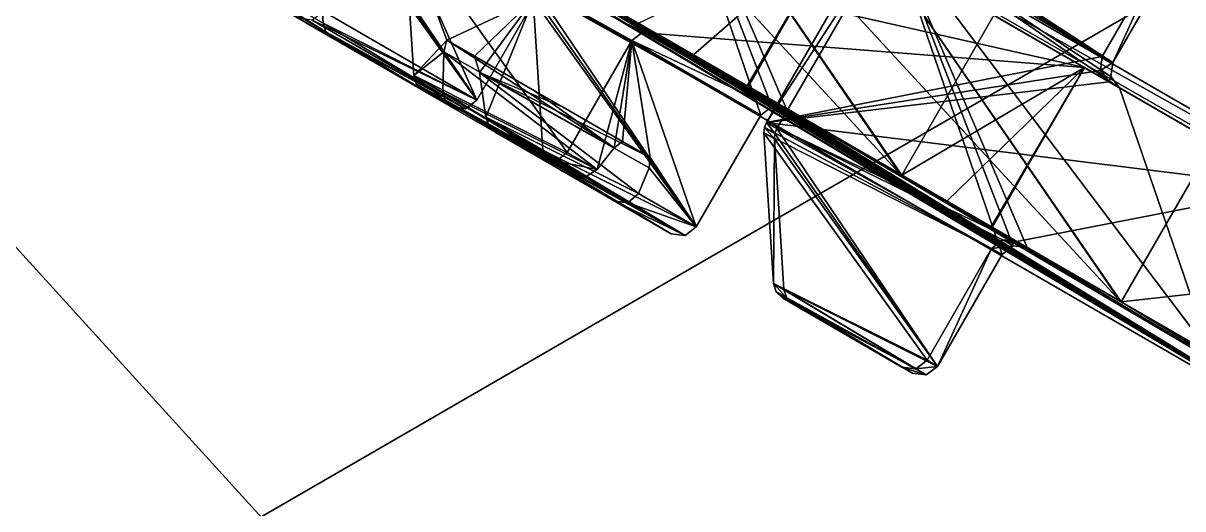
# Model space of a CAD drawing. Header units: millimetres. Extents: x -228 to 228, y -204 to 237.
# Drawn here: x 179.8 to 192.38, y -131.4 to -126.14 of the extents above; entities that cross this region are included whole.
import ezdxf

# ---------------------------------------------------------------- set-up
doc = ezdxf.new("R2010")
doc.units = ezdxf.units.MM
doc.header["$LTSCALE"] = 127.314815
for name, color, linetype in [('17', 7, 'CONTINUOUS'), ('2', 7, 'CONTINUOUS'), ('8138', 7, 'CONTINUOUS'), ('8160', 7, 'CONTINUOUS'), ('8161', 7, 'CONTINUOUS'), ('8162', 7, 'CONTINUOUS'), ('8163', 7, 'CONTINUOUS'), ('8165', 7, 'CONTINUOUS'), ('8166', 7, 'CONTINUOUS'), ('8167', 7, 'CONTINUOUS'), ('8169', 7, 'CONTINUOUS'), ('8170', 7, 'CONTINUOUS'), ('8171', 7, 'CONTINUOUS'), ('8173', 7, 'CONTINUOUS'), ('8174', 7, 'CONTINUOUS'), ('8177', 7, 'CONTINUOUS'), ('8178', 7, 'CONTINUOUS'), ('8179', 7, 'CONTINUOUS'), ('8182', 7, 'CONTINUOUS'), ('8184', 7, 'CONTINUOUS'), ('8188', 7, 'CONTINUOUS'), ('8197', 7, 'CONTINUOUS'), ('8201', 7, 'CONTINUOUS'), ('8202', 7, 'CONTINUOUS'), ('8212', 7, 'CONTINUOUS'), ('8213', 7, 'CONTINUOUS'), ('8214', 7, 'CONTINUOUS'), ('8228', 7, 'CONTINUOUS'), ('8229', 7, 'CONTINUOUS')]:
    doc.layers.add(name, color=color, linetype=linetype)

msp = doc.modelspace()

# ---------------------------------------------------------------- linework, layer by layer
at = {"layer": '17', "color": 5, "linetype": 'Continuous'}
for points in [[(157.08, -125.189, 1003.54), (148.7, -128.027, 1015.099), (185.225, -64.764, 1015.099), (157.08, -125.189, 1003.54)], [(185.225, -64.764, 1015.099), (148.7, -128.027, 1015.099), (160.759, -92.809, 1025.515), (185.225, -64.764, 1015.099)]]:
    msp.add_3dface(points, dxfattribs=at)
at = {"layer": '2', "color": 5, "linetype": 'Continuous'}
for points in [[(161.559, -93.274, 1027.288), (150.073, -129.13, 1016.051), (186.867, -65.402, 1016.051), (161.559, -93.274, 1027.288)], [(150.073, -129.13, 1016.051), (188.667, -73.708, 1004.958), (186.867, -65.402, 1016.051), (150.073, -129.13, 1016.051)], [(189.06, -75.616, 1000.47), (188.667, -73.708, 1004.958), (150.073, -129.13, 1016.051), (189.06, -75.616, 1000.47)], [(158.165, -126.537, 1004.961), (189.06, -75.616, 1000.47), (150.073, -129.13, 1016.051), (158.165, -126.537, 1004.961)], [(160.015, -125.923, 1000.471), (189.06, -75.616, 1000.47), (158.165, -126.537, 1004.961), (160.015, -125.923, 1000.471)]]:
    msp.add_3dface(points, dxfattribs=at)
at = {"layer": '8138', "color": 5, "linetype": 'Continuous'}
for points in [[(196.003, -129.113, 262), (169.441, -113.777, 964.5), (176.753, -102.049, 964.5), (196.003, -129.113, 262)], [(203.316, -117.384, 262), (196.003, -129.113, 262), (176.753, -102.049, 964.5), (203.316, -117.384, 262)], [(168.086, -115.769, 964.5), (189.059, -138.827, 262), (165.097, -119.993, 964.5), (168.086, -115.769, 964.5)], [(194.649, -131.105, 262), (189.059, -138.827, 262), (168.086, -115.769, 964.5), (194.649, -131.105, 262)], [(189.059, -138.827, 262), (162.001, -124.14, 964.5), (165.097, -119.993, 964.5), (189.059, -138.827, 262)], [(162.001, -124.14, 964.5), (189.059, -138.827, 262), (162.004, -124.142, 964.413), (162.001, -124.14, 964.5)], [(162.004, -124.142, 964.413), (189.059, -138.827, 262), (172.447, -135.096, 617.981), (162.004, -124.142, 964.413)]]:
    msp.add_3dface(points, dxfattribs=at)
at = {"layer": '8160', "color": 5, "linetype": 'Continuous'}
for points in [[(174.034, -136.313, 618.025), (205.049, -118.385, 262), (163.589, -125.358, 964.5), (174.034, -136.313, 618.025)], [(184.704, -147.499, 262), (205.049, -118.385, 262), (174.034, -136.313, 618.025), (184.704, -147.499, 262)]]:
    msp.add_3dface(points, dxfattribs=at)
at = {"layer": '8161', "color": 5, "linetype": 'Continuous'}
for points in [[(195.737, -129.175, 262), (188.666, -125.092, 445.279), (182.646, -121.616, 608.231), (195.737, -129.175, 262)], [(187.676, -124.521, 375.162), (191.311, -126.619, 375.346), (192.708, -127.426, 338.381), (187.676, -124.521, 375.162)], [(189.074, -125.328, 338.198), (187.676, -124.521, 375.162), (192.708, -127.426, 338.381), (189.074, -125.328, 338.198)], [(190.328, -126.052, 401.321), (188.666, -125.092, 445.279), (195.737, -129.175, 262), (190.328, -126.052, 401.321)], [(191.311, -126.619, 375.346), (190.328, -126.052, 401.321), (195.737, -129.175, 262), (191.311, -126.619, 375.346)], [(192.708, -127.426, 338.381), (191.311, -126.619, 375.346), (195.737, -129.175, 262), (192.708, -127.426, 338.381)], [(191.576, -126.772, 272.011), (193.566, -127.921, 272.111), (193.68, -127.987, 269.114), (191.576, -126.772, 272.011)], [(191.69, -126.838, 269.014), (191.576, -126.772, 272.011), (193.68, -127.987, 269.114), (191.69, -126.838, 269.014)]]:
    msp.add_3dface(points, dxfattribs=at)
at = {"layer": '8162', "color": 5, "linetype": 'Continuous'}
for points in [[(187.654, -126.817, 445.278), (184.032, -124.726, 445.096), (185.694, -125.686, 401.138), (187.654, -126.817, 445.278)], [(189.316, -127.777, 401.32), (187.654, -126.817, 445.278), (185.694, -125.686, 401.138), (189.316, -127.777, 401.32)], [(186.676, -126.253, 375.162), (188.074, -127.06, 338.198), (190.298, -128.344, 375.345), (186.676, -126.253, 375.162)], [(190.298, -128.344, 375.345), (188.074, -127.06, 338.198), (191.696, -129.151, 338.38), (190.298, -128.344, 375.345)], [(192.566, -129.653, 272.111), (190.576, -128.505, 272.011), (190.69, -128.57, 269.014), (192.566, -129.653, 272.111)], [(192.68, -129.719, 269.114), (192.566, -129.653, 272.111), (190.69, -128.57, 269.014), (192.68, -129.719, 269.114)]]:
    msp.add_3dface(points, dxfattribs=at)
at = {"layer": '8163', "color": 5, "linetype": 'Continuous'}
for points in [[(192.203, -125.287, 272.002), (191.503, -126.499, 272.002), (191.617, -126.565, 269.005), (192.203, -125.287, 272.002)], [(192.317, -125.352, 269.005), (192.203, -125.287, 272.002), (191.617, -126.565, 269.005), (192.317, -125.352, 269.005)]]:
    msp.add_3dface(points, dxfattribs=at)
at = {"layer": '8165', "color": 5, "linetype": 'Continuous'}
for points in [[(187.861, -127.213, 271.88), (189.101, -125.067, 271.88), (189.214, -125.132, 268.883), (187.861, -127.213, 271.88)], [(187.974, -127.279, 268.883), (187.861, -127.213, 271.88), (189.214, -125.132, 268.883), (187.974, -127.279, 268.883)]]:
    msp.add_3dface(points, dxfattribs=at)
at = {"layer": '8166', "color": 5, "linetype": 'Continuous'}
for points in [[(182.786, -126.085, 445.078), (181.494, -125.339, 445.013), (183.156, -126.299, 401.055), (182.786, -126.085, 445.078)], [(182.786, -126.085, 445.078), (183.156, -126.299, 401.055), (184.448, -127.045, 401.12), (182.786, -126.085, 445.078)], [(185.43, -127.612, 375.145), (184.138, -126.866, 375.08), (184.445, -127.043, 366.962), (185.43, -127.612, 375.145)], [(185.737, -127.789, 367.028), (185.43, -127.612, 375.145), (184.445, -127.043, 366.962), (185.737, -127.789, 367.028)], [(185.536, -127.673, 338.115), (186.219, -128.067, 354.29), (184.927, -127.321, 354.225), (185.536, -127.673, 338.115)], [(185.536, -127.673, 338.115), (186.828, -128.419, 338.18), (186.219, -128.067, 354.29), (185.536, -127.673, 338.115)], [(189.33, -129.864, 271.993), (188.039, -129.118, 271.928), (188.152, -129.183, 268.931), (189.33, -129.864, 271.993)], [(189.33, -129.864, 271.993), (188.152, -129.183, 268.931), (189.444, -129.929, 268.996), (189.33, -129.864, 271.993)]]:
    msp.add_3dface(points, dxfattribs=at)
at = {"layer": '8167', "color": 5, "linetype": 'Continuous'}
for points in [[(183.759, -124.799, 445.087), (183.059, -126.012, 445.087), (184.721, -126.971, 401.129), (183.759, -124.799, 445.087)], [(185.421, -125.759, 401.129), (183.759, -124.799, 445.087), (184.721, -126.971, 401.129), (185.421, -125.759, 401.129)], [(185.703, -127.538, 375.154), (186.026, -127.725, 366.621), (186.403, -126.326, 375.154), (185.703, -127.538, 375.154)], [(186.026, -127.725, 366.621), (186.211, -127.487, 365.663), (186.403, -126.326, 375.154), (186.026, -127.725, 366.621)], [(186.211, -127.487, 365.663), (186.3, -127.421, 364.664), (186.403, -126.326, 375.154), (186.211, -127.487, 365.663)], [(186.3, -127.421, 364.664), (186.602, -127.595, 356.671), (186.403, -126.326, 375.154), (186.3, -127.421, 364.664)], [(186.602, -127.595, 356.671), (187.101, -128.345, 338.189), (186.403, -126.326, 375.154), (186.602, -127.595, 356.671)], [(186.403, -126.326, 375.154), (187.101, -128.345, 338.189), (187.801, -127.133, 338.189), (186.403, -126.326, 375.154)], [(186.589, -127.705, 355.672), (187.101, -128.345, 338.189), (186.602, -127.595, 356.671), (186.589, -127.705, 355.672)], [(186.476, -127.985, 354.714), (187.101, -128.345, 338.189), (186.589, -127.705, 355.672), (186.476, -127.985, 354.714)], [(190.303, -128.578, 272.002), (189.603, -129.79, 272.002), (189.717, -129.856, 269.005), (190.303, -128.578, 272.002)], [(190.417, -128.643, 269.005), (190.303, -128.578, 272.002), (189.717, -129.856, 269.005), (190.417, -128.643, 269.005)]]:
    msp.add_3dface(points, dxfattribs=at)
at = {"layer": '8169', "color": 5, "linetype": 'Continuous'}
for points in [[(183.057, -126.139, 401.048), (181.395, -125.179, 445.006), (182.952, -124.507, 401.008), (183.057, -126.139, 401.048)], [(183.934, -125.074, 375.033), (185.332, -125.881, 338.068), (184.396, -126.322, 364.568), (183.934, -125.074, 375.033)], [(184.039, -126.706, 375.073), (183.934, -125.074, 375.033), (184.396, -126.322, 364.568), (184.039, -126.706, 375.073)], [(184.396, -126.322, 364.568), (185.332, -125.881, 338.068), (184.698, -126.497, 356.575), (184.396, -126.322, 364.568)], [(184.698, -126.497, 356.575), (185.332, -125.881, 338.068), (184.75, -126.672, 355.464), (184.698, -126.497, 356.575)], [(184.75, -126.672, 355.464), (185.332, -125.881, 338.068), (184.821, -127.157, 354.39), (184.75, -126.672, 355.464)], [(185.332, -125.881, 338.068), (185.437, -127.513, 338.108), (184.821, -127.157, 354.39), (185.332, -125.881, 338.068)], [(184.364, -126.449, 365.686), (184.039, -126.706, 375.073), (184.396, -126.322, 364.568), (184.364, -126.449, 365.686)], [(184.352, -126.887, 366.782), (184.039, -126.706, 375.073), (184.364, -126.449, 365.686), (184.352, -126.887, 366.782)], [(187.948, -127.392, 268.884), (187.939, -128.958, 271.921), (187.835, -127.326, 271.881), (187.948, -127.392, 268.884)], [(188.052, -129.023, 268.924), (187.939, -128.958, 271.921), (187.948, -127.392, 268.884), (188.052, -129.023, 268.924)]]:
    msp.add_3dface(points, dxfattribs=at)
at = {"layer": '8170', "color": 5, "linetype": 'Continuous'}
for points in [[(169.441, -113.777, 964.5), (196.003, -129.113, 262), (182.646, -121.616, 608.231), (169.441, -113.777, 964.5)], [(195.882, -129.196, 262), (182.646, -121.616, 608.231), (196.003, -129.113, 262), (195.882, -129.196, 262)], [(195.737, -129.175, 262), (182.646, -121.616, 608.231), (195.882, -129.196, 262), (195.737, -129.175, 262)]]:
    msp.add_3dface(points, dxfattribs=at)
at = {"layer": '8171', "color": 5, "linetype": 'Continuous'}
for points in [[(194.649, -131.105, 262), (168.086, -115.769, 964.5), (181.505, -123.268, 608.224), (194.649, -131.105, 262)], [(181.505, -123.268, 608.224), (182.268, -123.708, 588.043), (194.649, -131.105, 262), (181.505, -123.268, 608.224)], [(182.268, -123.708, 588.043), (184.379, -124.927, 532.196), (194.649, -131.105, 262), (182.268, -123.708, 588.043)], [(184.379, -124.927, 532.196), (185.22, -125.413, 509.967), (194.649, -131.105, 262), (184.379, -124.927, 532.196)], [(185.22, -125.413, 509.967), (186.061, -125.898, 487.739), (194.649, -131.105, 262), (185.22, -125.413, 509.967)], [(186.061, -125.898, 487.739), (186.476, -126.138, 476.749), (194.649, -131.105, 262), (186.061, -125.898, 487.739)], [(186.476, -126.138, 476.749), (187.071, -126.481, 461.014), (194.649, -131.105, 262), (186.476, -126.138, 476.749)], [(187.071, -126.481, 461.014), (187.666, -126.825, 445.279), (194.649, -131.105, 262), (187.071, -126.481, 461.014)], [(187.654, -126.817, 445.278), (189.316, -127.777, 401.32), (189.322, -127.78, 401.321), (187.654, -126.817, 445.278)], [(187.654, -126.817, 445.278), (189.322, -127.78, 401.321), (187.66, -126.821, 445.279), (187.654, -126.817, 445.278)], [(189.322, -127.78, 401.321), (189.328, -127.784, 401.321), (187.66, -126.821, 445.279), (189.322, -127.78, 401.321)], [(187.66, -126.821, 445.279), (189.328, -127.784, 401.321), (187.666, -126.825, 445.279), (187.66, -126.821, 445.279)], [(189.328, -127.784, 401.321), (194.68, -130.955, 262), (187.666, -126.825, 445.279), (189.328, -127.784, 401.321)], [(194.68, -130.955, 262), (194.649, -131.105, 262), (187.666, -126.825, 445.279), (194.68, -130.955, 262)], [(189.819, -128.068, 388.333), (194.68, -130.955, 262), (189.328, -127.784, 401.321), (189.819, -128.068, 388.333)], [(190.31, -128.351, 375.346), (194.68, -130.955, 262), (189.819, -128.068, 388.333), (190.31, -128.351, 375.346)], [(190.298, -128.344, 375.345), (191.696, -129.151, 338.38), (191.702, -129.154, 338.381), (190.298, -128.344, 375.345)], [(190.298, -128.344, 375.345), (191.702, -129.154, 338.381), (190.304, -128.348, 375.345), (190.298, -128.344, 375.345)], [(191.702, -129.154, 338.381), (191.708, -129.158, 338.381), (190.304, -128.348, 375.345), (191.702, -129.154, 338.381)], [(190.304, -128.348, 375.345), (191.708, -129.158, 338.381), (190.31, -128.351, 375.346), (190.304, -128.348, 375.345)], [(191.708, -129.158, 338.381), (194.68, -130.955, 262), (190.31, -128.351, 375.346), (191.708, -129.158, 338.381)], [(192.884, -129.837, 307.285), (194.68, -130.955, 262), (191.708, -129.158, 338.381), (192.884, -129.837, 307.285)]]:
    msp.add_3dface(points, dxfattribs=at)
at = {"layer": '8173', "color": 5, "linetype": 'Continuous'}
for points in [[(182.937, -126.105, 445.084), (182.786, -126.085, 445.078), (184.599, -127.065, 401.126), (182.937, -126.105, 445.084)], [(182.786, -126.085, 445.078), (184.448, -127.045, 401.12), (184.599, -127.065, 401.126), (182.786, -126.085, 445.078)], [(184.721, -126.971, 401.129), (183.059, -126.012, 445.087), (182.937, -126.105, 445.084), (184.721, -126.971, 401.129)], [(184.721, -126.971, 401.129), (182.937, -126.105, 445.084), (184.599, -127.065, 401.126), (184.721, -126.971, 401.129)], [(186.026, -127.725, 366.621), (185.703, -127.538, 375.154), (185.582, -127.632, 375.151), (186.026, -127.725, 366.621)], [(185.582, -127.632, 375.151), (185.43, -127.612, 375.145), (185.885, -127.813, 366.932), (185.582, -127.632, 375.151)], [(185.43, -127.612, 375.145), (185.737, -127.789, 367.028), (185.885, -127.813, 366.932), (185.43, -127.612, 375.145)], [(186.026, -127.725, 366.621), (185.582, -127.632, 375.151), (185.885, -127.813, 366.932), (186.026, -127.725, 366.621)], [(186.828, -128.419, 338.18), (186.979, -128.439, 338.186), (186.219, -128.067, 354.29), (186.828, -128.419, 338.18)], [(186.219, -128.067, 354.29), (186.979, -128.439, 338.186), (186.359, -128.086, 354.398), (186.219, -128.067, 354.29)], [(187.101, -128.345, 338.189), (186.476, -127.985, 354.714), (186.359, -128.086, 354.398), (187.101, -128.345, 338.189)], [(186.979, -128.439, 338.186), (187.101, -128.345, 338.189), (186.359, -128.086, 354.398), (186.979, -128.439, 338.186)], [(189.482, -129.883, 271.999), (189.33, -129.864, 271.993), (189.595, -129.949, 269.002), (189.482, -129.883, 271.999)], [(189.33, -129.864, 271.993), (189.444, -129.929, 268.996), (189.595, -129.949, 269.002), (189.33, -129.864, 271.993)], [(189.717, -129.856, 269.005), (189.603, -129.79, 272.002), (189.482, -129.883, 271.999), (189.717, -129.856, 269.005)], [(189.717, -129.856, 269.005), (189.482, -129.883, 271.999), (189.595, -129.949, 269.002), (189.717, -129.856, 269.005)]]:
    msp.add_3dface(points, dxfattribs=at)
at = {"layer": '8174', "color": 5, "linetype": 'Continuous'}
for points in [[(181.395, -125.179, 445.006), (183.057, -126.139, 401.048), (183.086, -126.231, 401.051), (181.395, -125.179, 445.006)], [(181.424, -125.272, 445.009), (181.395, -125.179, 445.006), (183.086, -126.231, 401.051), (181.424, -125.272, 445.009)], [(181.494, -125.339, 445.013), (181.424, -125.272, 445.009), (183.156, -126.299, 401.055), (181.494, -125.339, 445.013)], [(181.424, -125.272, 445.009), (183.086, -126.231, 401.051), (183.156, -126.299, 401.055), (181.424, -125.272, 445.009)], [(184.039, -126.706, 375.073), (184.352, -126.887, 366.782), (184.379, -126.979, 366.917), (184.039, -126.706, 375.073)], [(184.068, -126.798, 375.076), (184.039, -126.706, 375.073), (184.379, -126.979, 366.917), (184.068, -126.798, 375.076)], [(184.138, -126.866, 375.08), (184.068, -126.798, 375.076), (184.445, -127.043, 366.962), (184.138, -126.866, 375.08)], [(184.068, -126.798, 375.076), (184.379, -126.979, 366.917), (184.445, -127.043, 366.962), (184.068, -126.798, 375.076)], [(184.821, -127.157, 354.39), (185.437, -127.513, 338.108), (185.466, -127.605, 338.111), (184.821, -127.157, 354.39)], [(184.821, -127.157, 354.39), (185.466, -127.605, 338.111), (184.857, -127.255, 354.263), (184.821, -127.157, 354.39)], [(185.466, -127.605, 338.111), (185.536, -127.673, 338.115), (184.857, -127.255, 354.263), (185.466, -127.605, 338.111)], [(185.536, -127.673, 338.115), (184.927, -127.321, 354.225), (184.857, -127.255, 354.263), (185.536, -127.673, 338.115)], [(187.939, -128.958, 271.921), (188.052, -129.023, 268.924), (188.082, -129.116, 268.927), (187.939, -128.958, 271.921)], [(187.969, -129.05, 271.924), (187.939, -128.958, 271.921), (188.082, -129.116, 268.927), (187.969, -129.05, 271.924)], [(188.039, -129.118, 271.928), (187.969, -129.05, 271.924), (188.152, -129.183, 268.931), (188.039, -129.118, 271.928)], [(187.969, -129.05, 271.924), (188.082, -129.116, 268.927), (188.152, -129.183, 268.931), (187.969, -129.05, 271.924)]]:
    msp.add_3dface(points, dxfattribs=at)
at = {"layer": '8177', "color": 5, "linetype": 'Continuous'}
for points in [[(187.84, -127.268, 271.88), (187.861, -127.213, 271.88), (187.953, -127.333, 268.883), (187.84, -127.268, 271.88)], [(187.861, -127.213, 271.88), (187.974, -127.279, 268.883), (187.953, -127.333, 268.883), (187.861, -127.213, 271.88)], [(187.948, -127.392, 268.884), (187.835, -127.326, 271.881), (187.84, -127.268, 271.88), (187.948, -127.392, 268.884)], [(187.948, -127.392, 268.884), (187.84, -127.268, 271.88), (187.953, -127.333, 268.883), (187.948, -127.392, 268.884)]]:
    msp.add_3dface(points, dxfattribs=at)
at = {"layer": '8178', "color": 5, "linetype": 'Continuous'}
for points in [[(186.403, -126.326, 375.154), (187.922, -127.04, 338.191), (186.524, -126.233, 375.156), (186.403, -126.326, 375.154)], [(186.403, -126.326, 375.154), (187.801, -127.133, 338.189), (187.922, -127.04, 338.191), (186.403, -126.326, 375.154)], [(188.074, -127.06, 338.198), (186.676, -126.253, 375.162), (186.524, -126.233, 375.156), (188.074, -127.06, 338.198)], [(187.922, -127.04, 338.191), (188.074, -127.06, 338.198), (186.524, -126.233, 375.156), (187.922, -127.04, 338.191)], [(190.303, -128.578, 272.002), (190.538, -128.55, 269.007), (190.425, -128.485, 272.004), (190.303, -128.578, 272.002)], [(190.69, -128.57, 269.014), (190.576, -128.505, 272.011), (190.425, -128.485, 272.004), (190.69, -128.57, 269.014)], [(190.538, -128.55, 269.007), (190.69, -128.57, 269.014), (190.425, -128.485, 272.004), (190.538, -128.55, 269.007)], [(190.303, -128.578, 272.002), (190.417, -128.643, 269.005), (190.538, -128.55, 269.007), (190.303, -128.578, 272.002)]]:
    msp.add_3dface(points, dxfattribs=at)
at = {"layer": '8179', "color": 5, "linetype": 'Continuous'}
for points in [[(191.617, -126.565, 269.005), (191.503, -126.499, 272.002), (191.483, -126.651, 272.004), (191.617, -126.565, 269.005)], [(191.597, -126.717, 269.007), (191.617, -126.565, 269.005), (191.483, -126.651, 272.004), (191.597, -126.717, 269.007)], [(191.576, -126.772, 272.011), (191.597, -126.717, 269.007), (191.483, -126.651, 272.004), (191.576, -126.772, 272.011)], [(191.576, -126.772, 272.011), (191.69, -126.838, 269.014), (191.597, -126.717, 269.007), (191.576, -126.772, 272.011)]]:
    msp.add_3dface(points, dxfattribs=at)
at = {"layer": '8182', "color": 5, "linetype": 'Continuous'}
for points in [[(196.003, -129.113, 262), (203.316, -117.384, 262), (184.704, -147.499, 262), (196.003, -129.113, 262)], [(203.316, -117.384, 262), (205.049, -118.385, 262), (184.704, -147.499, 262), (203.316, -117.384, 262)], [(196.003, -129.113, 262), (184.704, -147.499, 262), (195.882, -129.196, 262), (196.003, -129.113, 262)], [(184.704, -147.499, 262), (194.649, -131.105, 262), (195.882, -129.196, 262), (184.704, -147.499, 262)], [(189.059, -138.827, 262), (194.649, -131.105, 262), (184.704, -147.499, 262), (189.059, -138.827, 262)]]:
    msp.add_3dface(points, dxfattribs=at)
at = {"layer": '8184', "color": 5, "linetype": 'Continuous'}
for points in [[(188.666, -125.092, 445.279), (187.071, -126.481, 461.014), (186.476, -126.138, 476.749), (188.666, -125.092, 445.279)], [(188.666, -125.092, 445.279), (187.666, -126.825, 445.279), (187.071, -126.481, 461.014), (188.666, -125.092, 445.279)], [(190.328, -126.052, 401.321), (191.311, -126.619, 375.346), (189.328, -127.784, 401.321), (190.328, -126.052, 401.321)], [(191.311, -126.619, 375.346), (189.819, -128.068, 388.333), (189.328, -127.784, 401.321), (191.311, -126.619, 375.346)], [(191.311, -126.619, 375.346), (190.31, -128.351, 375.346), (189.819, -128.068, 388.333), (191.311, -126.619, 375.346)], [(192.708, -127.426, 338.381), (195.06, -128.784, 276.19), (191.708, -129.158, 338.381), (192.708, -127.426, 338.381)], [(195.06, -128.784, 276.19), (192.884, -129.837, 307.285), (191.708, -129.158, 338.381), (195.06, -128.784, 276.19)]]:
    msp.add_3dface(points, dxfattribs=at)
at = {"layer": '8188', "color": 5, "linetype": 'Continuous'}
for points in [[(185.358, -125.768, 338.067), (186.598, -123.622, 338.067), (187.801, -127.133, 338.189), (185.358, -125.768, 338.067)], [(189.074, -125.328, 338.198), (191.696, -129.151, 338.38), (186.598, -123.622, 338.067), (189.074, -125.328, 338.198)], [(191.696, -129.151, 338.38), (188.074, -127.06, 338.198), (186.598, -123.622, 338.067), (191.696, -129.151, 338.38)], [(186.598, -123.622, 338.067), (188.074, -127.06, 338.198), (187.922, -127.04, 338.191), (186.598, -123.622, 338.067)], [(187.801, -127.133, 338.189), (186.598, -123.622, 338.067), (187.922, -127.04, 338.191), (187.801, -127.133, 338.189)], [(189.074, -125.328, 338.198), (192.708, -127.426, 338.381), (191.708, -129.158, 338.381), (189.074, -125.328, 338.198)], [(191.696, -129.151, 338.38), (189.074, -125.328, 338.198), (191.702, -129.154, 338.381), (191.696, -129.151, 338.38)], [(189.074, -125.328, 338.198), (191.708, -129.158, 338.381), (191.702, -129.154, 338.381), (189.074, -125.328, 338.198)], [(187.101, -128.345, 338.189), (185.332, -125.881, 338.068), (185.337, -125.823, 338.067), (187.101, -128.345, 338.189)], [(185.358, -125.768, 338.067), (187.101, -128.345, 338.189), (185.337, -125.823, 338.067), (185.358, -125.768, 338.067)], [(187.101, -128.345, 338.189), (185.358, -125.768, 338.067), (187.801, -127.133, 338.189), (187.101, -128.345, 338.189)], [(187.101, -128.345, 338.189), (185.437, -127.513, 338.108), (185.332, -125.881, 338.068), (187.101, -128.345, 338.189)], [(185.437, -127.513, 338.108), (187.101, -128.345, 338.189), (186.979, -128.439, 338.186), (185.437, -127.513, 338.108)], [(185.466, -127.605, 338.111), (185.437, -127.513, 338.108), (186.979, -128.439, 338.186), (185.466, -127.605, 338.111)], [(185.536, -127.673, 338.115), (185.466, -127.605, 338.111), (186.828, -128.419, 338.18), (185.536, -127.673, 338.115)], [(186.828, -128.419, 338.18), (185.466, -127.605, 338.111), (186.979, -128.439, 338.186), (186.828, -128.419, 338.18)]]:
    msp.add_3dface(points, dxfattribs=at)
at = {"layer": '8197', "color": 5, "linetype": 'Continuous'}
for points in [[(188.666, -125.092, 445.279), (184.032, -124.726, 445.096), (187.654, -126.817, 445.278), (188.666, -125.092, 445.279)], [(188.666, -125.092, 445.279), (187.654, -126.817, 445.278), (187.66, -126.821, 445.279), (188.666, -125.092, 445.279)], [(188.666, -125.092, 445.279), (187.66, -126.821, 445.279), (187.666, -126.825, 445.279), (188.666, -125.092, 445.279)]]:
    msp.add_3dface(points, dxfattribs=at)
at = {"layer": '8201', "color": 5, "linetype": 'Continuous'}
for points in [[(191.311, -126.619, 375.346), (187.676, -124.521, 375.162), (183.961, -124.961, 375.032), (191.311, -126.619, 375.346)], [(186.403, -126.326, 375.154), (183.961, -124.961, 375.032), (183.939, -125.016, 375.032), (186.403, -126.326, 375.154)], [(186.676, -126.253, 375.162), (191.311, -126.619, 375.346), (183.961, -124.961, 375.032), (186.676, -126.253, 375.162)], [(186.676, -126.253, 375.162), (183.961, -124.961, 375.032), (186.524, -126.233, 375.156), (186.676, -126.253, 375.162)], [(183.961, -124.961, 375.032), (186.403, -126.326, 375.154), (186.524, -126.233, 375.156), (183.961, -124.961, 375.032)], [(183.934, -125.074, 375.033), (186.403, -126.326, 375.154), (183.939, -125.016, 375.032), (183.934, -125.074, 375.033)], [(185.703, -127.538, 375.154), (186.403, -126.326, 375.154), (183.934, -125.074, 375.033), (185.703, -127.538, 375.154)], [(185.703, -127.538, 375.154), (183.934, -125.074, 375.033), (184.039, -126.706, 375.073), (185.703, -127.538, 375.154)], [(191.311, -126.619, 375.346), (186.676, -126.253, 375.162), (190.298, -128.344, 375.345), (191.311, -126.619, 375.346)], [(185.703, -127.538, 375.154), (184.039, -126.706, 375.073), (185.582, -127.632, 375.151), (185.703, -127.538, 375.154)], [(185.582, -127.632, 375.151), (184.039, -126.706, 375.073), (184.068, -126.798, 375.076), (185.582, -127.632, 375.151)], [(191.311, -126.619, 375.346), (190.298, -128.344, 375.345), (190.304, -128.348, 375.345), (191.311, -126.619, 375.346)], [(191.311, -126.619, 375.346), (190.304, -128.348, 375.345), (190.31, -128.351, 375.346), (191.311, -126.619, 375.346)], [(184.138, -126.866, 375.08), (185.582, -127.632, 375.151), (184.068, -126.798, 375.076), (184.138, -126.866, 375.08)], [(185.43, -127.612, 375.145), (185.582, -127.632, 375.151), (184.138, -126.866, 375.08), (185.43, -127.612, 375.145)]]:
    msp.add_3dface(points, dxfattribs=at)
at = {"layer": '8202', "color": 5, "linetype": 'Continuous'}
for points in [[(186.694, -123.954, 401.138), (189.316, -127.777, 401.32), (184.218, -122.248, 401.007), (186.694, -123.954, 401.138)], [(189.316, -127.777, 401.32), (185.694, -125.686, 401.138), (184.218, -122.248, 401.007), (189.316, -127.777, 401.32)], [(186.694, -123.954, 401.138), (190.328, -126.052, 401.321), (189.328, -127.784, 401.321), (186.694, -123.954, 401.138)], [(189.316, -127.777, 401.32), (186.694, -123.954, 401.138), (189.322, -127.78, 401.321), (189.316, -127.777, 401.32)], [(186.694, -123.954, 401.138), (189.328, -127.784, 401.321), (189.322, -127.78, 401.321), (186.694, -123.954, 401.138)], [(184.721, -126.971, 401.129), (182.952, -124.507, 401.008), (182.957, -124.449, 401.007), (184.721, -126.971, 401.129)], [(182.979, -124.394, 401.007), (184.721, -126.971, 401.129), (182.957, -124.449, 401.007), (182.979, -124.394, 401.007)], [(182.979, -124.394, 401.007), (185.421, -125.759, 401.129), (184.721, -126.971, 401.129), (182.979, -124.394, 401.007)], [(184.721, -126.971, 401.129), (183.057, -126.139, 401.048), (182.952, -124.507, 401.008), (184.721, -126.971, 401.129)], [(183.057, -126.139, 401.048), (184.721, -126.971, 401.129), (184.599, -127.065, 401.126), (183.057, -126.139, 401.048)], [(183.086, -126.231, 401.051), (183.057, -126.139, 401.048), (184.599, -127.065, 401.126), (183.086, -126.231, 401.051)], [(183.156, -126.299, 401.055), (183.086, -126.231, 401.051), (184.448, -127.045, 401.12), (183.156, -126.299, 401.055)], [(184.448, -127.045, 401.12), (183.086, -126.231, 401.051), (184.599, -127.065, 401.126), (184.448, -127.045, 401.12)]]:
    msp.add_3dface(points, dxfattribs=at)
at = {"layer": '8212', "color": 5, "linetype": 'Continuous'}
for points in [[(186.211, -127.487, 365.663), (184.364, -126.449, 365.686), (184.396, -126.322, 364.568), (186.211, -127.487, 365.663)], [(186.211, -127.487, 365.663), (184.396, -126.322, 364.568), (185.348, -126.872, 364.616), (186.211, -127.487, 365.663)], [(186.026, -127.725, 366.621), (184.352, -126.887, 366.782), (184.364, -126.449, 365.686), (186.026, -127.725, 366.621)], [(186.211, -127.487, 365.663), (186.026, -127.725, 366.621), (184.364, -126.449, 365.686), (186.211, -127.487, 365.663)], [(184.352, -126.887, 366.782), (186.026, -127.725, 366.621), (185.885, -127.813, 366.932), (184.352, -126.887, 366.782)], [(184.352, -126.887, 366.782), (185.885, -127.813, 366.932), (184.379, -126.979, 366.917), (184.352, -126.887, 366.782)], [(186.3, -127.421, 364.664), (186.211, -127.487, 365.663), (185.348, -126.872, 364.616), (186.3, -127.421, 364.664)], [(185.885, -127.813, 366.932), (185.737, -127.789, 367.028), (184.379, -126.979, 366.917), (185.885, -127.813, 366.932)], [(184.379, -126.979, 366.917), (185.737, -127.789, 367.028), (184.445, -127.043, 366.962), (184.379, -126.979, 366.917)]]:
    msp.add_3dface(points, dxfattribs=at)
at = {"layer": '8213', "color": 5, "linetype": 'Continuous'}
for points in [[(184.396, -126.322, 364.568), (184.698, -126.497, 356.575), (185.348, -126.872, 364.616), (184.396, -126.322, 364.568)], [(184.698, -126.497, 356.575), (186.3, -127.421, 364.664), (185.348, -126.872, 364.616), (184.698, -126.497, 356.575)], [(186.3, -127.421, 364.664), (184.698, -126.497, 356.575), (185.65, -127.046, 356.623), (186.3, -127.421, 364.664)], [(186.602, -127.595, 356.671), (186.3, -127.421, 364.664), (185.65, -127.046, 356.623), (186.602, -127.595, 356.671)]]:
    msp.add_3dface(points, dxfattribs=at)
at = {"layer": '8214', "color": 5, "linetype": 'Continuous'}
for points in [[(184.698, -126.497, 356.575), (184.75, -126.672, 355.464), (185.65, -127.046, 356.623), (184.698, -126.497, 356.575)], [(186.476, -127.985, 354.714), (186.589, -127.705, 355.672), (184.75, -126.672, 355.464), (186.476, -127.985, 354.714)], [(186.476, -127.985, 354.714), (184.75, -126.672, 355.464), (184.821, -127.157, 354.39), (186.476, -127.985, 354.714)], [(186.589, -127.705, 355.672), (186.602, -127.595, 356.671), (184.75, -126.672, 355.464), (186.589, -127.705, 355.672)], [(184.75, -126.672, 355.464), (186.602, -127.595, 356.671), (185.65, -127.046, 356.623), (184.75, -126.672, 355.464)], [(186.476, -127.985, 354.714), (184.821, -127.157, 354.39), (186.359, -128.086, 354.398), (186.476, -127.985, 354.714)], [(184.821, -127.157, 354.39), (184.857, -127.255, 354.263), (186.359, -128.086, 354.398), (184.821, -127.157, 354.39)], [(184.857, -127.255, 354.263), (184.927, -127.321, 354.225), (186.359, -128.086, 354.398), (184.857, -127.255, 354.263)], [(184.927, -127.321, 354.225), (186.219, -128.067, 354.29), (186.359, -128.086, 354.398), (184.927, -127.321, 354.225)]]:
    msp.add_3dface(points, dxfattribs=at)
at = {"layer": '8228', "color": 5, "linetype": 'Continuous'}
for points in [[(191.503, -126.499, 272.002), (189.101, -125.067, 271.88), (187.861, -127.213, 271.88), (191.503, -126.499, 272.002)], [(191.503, -126.499, 272.002), (192.203, -125.287, 272.002), (189.101, -125.067, 271.88), (191.503, -126.499, 272.002)], [(191.503, -126.499, 272.002), (187.861, -127.213, 271.88), (191.483, -126.651, 272.004), (191.503, -126.499, 272.002)], [(187.861, -127.213, 271.88), (191.576, -126.772, 272.011), (191.483, -126.651, 272.004), (187.861, -127.213, 271.88)], [(193.566, -127.921, 272.111), (191.576, -126.772, 272.011), (187.861, -127.213, 271.88), (193.566, -127.921, 272.111)], [(190.303, -128.578, 272.002), (187.861, -127.213, 271.88), (187.84, -127.268, 271.88), (190.303, -128.578, 272.002)], [(190.576, -128.505, 272.011), (193.566, -127.921, 272.111), (187.861, -127.213, 271.88), (190.576, -128.505, 272.011)], [(190.576, -128.505, 272.011), (187.861, -127.213, 271.88), (190.425, -128.485, 272.004), (190.576, -128.505, 272.011)], [(187.861, -127.213, 271.88), (190.303, -128.578, 272.002), (190.425, -128.485, 272.004), (187.861, -127.213, 271.88)], [(187.835, -127.326, 271.881), (190.303, -128.578, 272.002), (187.84, -127.268, 271.88), (187.835, -127.326, 271.881)], [(189.603, -129.79, 272.002), (190.303, -128.578, 272.002), (187.835, -127.326, 271.881), (189.603, -129.79, 272.002)], [(187.939, -128.958, 271.921), (189.603, -129.79, 272.002), (187.835, -127.326, 271.881), (187.939, -128.958, 271.921)], [(193.566, -127.921, 272.111), (190.576, -128.505, 272.011), (192.566, -129.653, 272.111), (193.566, -127.921, 272.111)], [(189.603, -129.79, 272.002), (187.939, -128.958, 271.921), (189.482, -129.883, 271.999), (189.603, -129.79, 272.002)], [(189.482, -129.883, 271.999), (187.939, -128.958, 271.921), (187.969, -129.05, 271.924), (189.482, -129.883, 271.999)], [(188.039, -129.118, 271.928), (189.482, -129.883, 271.999), (187.969, -129.05, 271.924), (188.039, -129.118, 271.928)], [(189.33, -129.864, 271.993), (189.482, -129.883, 271.999), (188.039, -129.118, 271.928), (189.33, -129.864, 271.993)]]:
    msp.add_3dface(points, dxfattribs=at)
at = {"layer": '8229', "color": 5, "linetype": 'Continuous'}
for points in [[(191.617, -126.565, 269.005), (189.214, -125.132, 268.883), (189.25, -125.086, 268.883), (191.617, -126.565, 269.005)], [(189.298, -125.053, 268.884), (191.617, -126.565, 269.005), (189.25, -125.086, 268.883), (189.298, -125.053, 268.884)], [(192.317, -125.352, 269.005), (191.617, -126.565, 269.005), (189.298, -125.053, 268.884), (192.317, -125.352, 269.005)], [(187.974, -127.279, 268.883), (189.214, -125.132, 268.883), (190.417, -128.643, 269.005), (187.974, -127.279, 268.883)], [(191.69, -126.838, 269.014), (192.68, -129.719, 269.114), (189.214, -125.132, 268.883), (191.69, -126.838, 269.014)], [(191.69, -126.838, 269.014), (189.214, -125.132, 268.883), (191.597, -126.717, 269.007), (191.69, -126.838, 269.014)], [(192.68, -129.719, 269.114), (190.69, -128.57, 269.014), (189.214, -125.132, 268.883), (192.68, -129.719, 269.114)], [(189.214, -125.132, 268.883), (190.69, -128.57, 269.014), (190.538, -128.55, 269.007), (189.214, -125.132, 268.883)], [(189.214, -125.132, 268.883), (191.617, -126.565, 269.005), (191.597, -126.717, 269.007), (189.214, -125.132, 268.883)], [(190.417, -128.643, 269.005), (189.214, -125.132, 268.883), (190.538, -128.55, 269.007), (190.417, -128.643, 269.005)], [(191.69, -126.838, 269.014), (193.68, -127.987, 269.114), (192.68, -129.719, 269.114), (191.69, -126.838, 269.014)], [(189.717, -129.856, 269.005), (187.948, -127.392, 268.884), (187.953, -127.333, 268.883), (189.717, -129.856, 269.005)], [(187.974, -127.279, 268.883), (189.717, -129.856, 269.005), (187.953, -127.333, 268.883), (187.974, -127.279, 268.883)], [(187.974, -127.279, 268.883), (190.417, -128.643, 269.005), (189.717, -129.856, 269.005), (187.974, -127.279, 268.883)], [(189.717, -129.856, 269.005), (188.052, -129.023, 268.924), (187.948, -127.392, 268.884), (189.717, -129.856, 269.005)], [(188.052, -129.023, 268.924), (189.717, -129.856, 269.005), (189.595, -129.949, 269.002), (188.052, -129.023, 268.924)], [(188.082, -129.116, 268.927), (188.052, -129.023, 268.924), (189.595, -129.949, 269.002), (188.082, -129.116, 268.927)], [(188.152, -129.183, 268.931), (188.082, -129.116, 268.927), (189.444, -129.929, 268.996), (188.152, -129.183, 268.931)], [(189.444, -129.929, 268.996), (188.082, -129.116, 268.927), (189.595, -129.949, 269.002), (189.444, -129.929, 268.996)]]:
    msp.add_3dface(points, dxfattribs=at)

doc.saveas('drawing.dxf')
